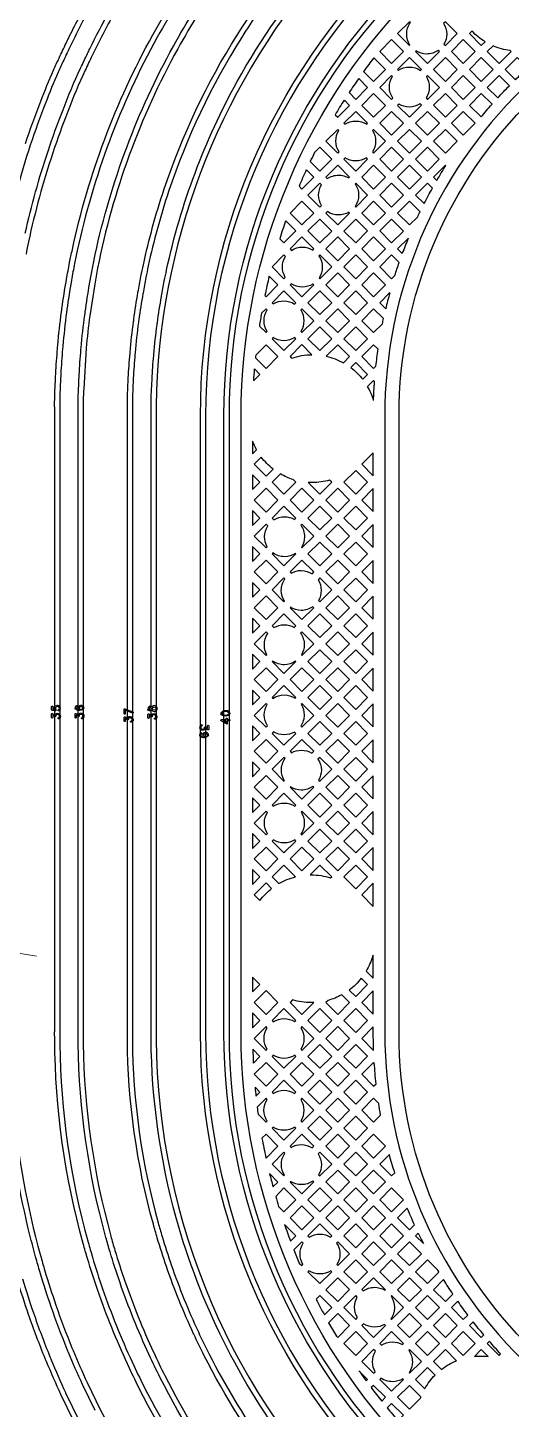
# Model space of a CAD drawing. Extents: x 726 to 3150, y -650 to 148.
# Drawn here: x 2605.65 to 2609.96, y -558.61 to -546.3 of the extents above; entities that cross this region are included whole.
import ezdxf

# ---------------------------------------------------------------- set-up
doc = ezdxf.new("R2010")
doc.units = 0
doc.layers.get('0').update_dxf_attribs({"lineweight": 5})
for name, color, linetype in [('bak_bak_btr2-bcq2792', 8, 'Continuous'), ('biaozhu1', 9, 'Continuous'), ('quyukuang', 10, 'Continuous')]:
    doc.layers.add(name, color=color, linetype=linetype)

msp = doc.modelspace()

# ---------------------------------------------------------------- linework, layer by layer
at = {"linetype": 'Continuous'}
msp.add_line((2580.753, -550.439), (2605.727, -554.573), dxfattribs=at)
at = {"layer": 'bak_bak_btr2-bcq2792'}
for p, q in [((2609.266, -547.632), (2609.296, -547.661)), ((2609.107, -547.792), (2609.183, -547.868)), ((2609.042, -548.177), (2608.947, -548.271)), ((2608.947, -548.271), (2608.988, -548.313)), ((2608.877, -548.661), (2608.787, -548.751)), ((2608.787, -548.751), (2608.841, -548.804)), ((2607.654, -549.983), (2607.654, -550.096)), ((2608.73, -550.087), (2608.627, -550.19)), ((2608.73, -550.293), (2608.73, -550.087)), ((2608.627, -550.19), (2608.73, -550.293)), ((2607.654, -550.283), (2607.654, -550.416)), ((2608.73, -550.406), (2608.627, -550.509)), ((2608.73, -550.612), (2608.73, -550.406)), ((2608.627, -550.509), (2608.73, -550.612)), ((2607.654, -550.603), (2607.654, -550.735)), ((2608.73, -550.726), (2608.627, -550.829)), ((2608.627, -550.829), (2608.73, -550.932)), ((2608.73, -550.932), (2608.73, -550.726)), ((2607.654, -550.922), (2607.654, -551.055)), ((2608.73, -551.046), (2608.627, -551.149)), ((2608.73, -551.252), (2608.73, -551.046)), ((2608.627, -551.149), (2608.73, -551.252)), ((2607.654, -551.242), (2607.654, -551.375)), ((2608.73, -551.365), (2608.627, -551.468)), ((2608.73, -551.571), (2608.73, -551.365)), ((2607.654, -551.562), (2607.654, -551.695)), ((2608.627, -551.468), (2608.73, -551.571)), ((2608.73, -551.685), (2608.627, -551.788)), ((2608.73, -551.891), (2608.73, -551.685)), ((2608.627, -551.788), (2608.73, -551.891)), ((2607.654, -551.882), (2607.654, -552.014)), ((2608.73, -552.005), (2608.627, -552.108)), ((2608.73, -552.211), (2608.73, -552.005)), ((2608.627, -552.108), (2608.73, -552.211)), ((2607.654, -552.201), (2607.654, -552.334)), ((2608.73, -552.324), (2608.627, -552.427)), ((2608.627, -552.427), (2608.73, -552.53)), ((2608.73, -552.53), (2608.73, -552.324)), ((2607.654, -552.521), (2607.654, -552.654)), ((2608.73, -552.644), (2608.627, -552.747)), ((2608.73, -552.85), (2608.73, -552.644)), ((2608.627, -552.747), (2608.73, -552.85)), ((2607.654, -552.841), (2607.654, -552.973)), ((2608.73, -552.964), (2608.627, -553.067)), ((2608.73, -553.17), (2608.73, -552.964)), ((2607.654, -553.16), (2607.654, -553.293)), ((2608.627, -553.067), (2608.73, -553.17)), ((2608.73, -553.283), (2608.627, -553.386)), ((2608.73, -553.49), (2608.73, -553.283)), ((2608.627, -553.386), (2608.73, -553.49)), ((2607.654, -553.48), (2607.654, -553.613)), ((2608.73, -553.603), (2608.627, -553.706)), ((2608.73, -553.809), (2608.73, -553.603)), ((2607.654, -553.8), (2607.654, -553.932)), ((2608.627, -553.706), (2608.73, -553.809)), ((2608.73, -553.923), (2608.627, -554.026)), ((2608.73, -554.129), (2608.73, -553.923)), ((2608.627, -554.026), (2608.73, -554.129)), ((2608.73, -554.768), (2608.73, -554.562)), ((2607.654, -554.759), (2607.654, -554.891)), ((2608.667, -554.705), (2608.73, -554.768)), ((2608.73, -554.882), (2608.627, -554.985)), ((2608.73, -555.088), (2608.73, -554.882)), ((2608.627, -554.985), (2608.73, -555.088)), ((2607.654, -555.078), (2607.654, -555.211)), ((2608.73, -555.202), (2608.627, -555.305)), ((2608.873, -556.338), (2608.787, -556.424)), ((2609.033, -556.817), (2608.947, -556.903)), ((2609.131, -557.039), (2609.107, -557.063)), ((2609.107, -557.063), (2609.176, -557.133)), ((2609.356, -557.453), (2609.267, -557.543))]:
    msp.add_line(p, q, dxfattribs=at)
for points in [[(2613.848, -509.441), (2613.848, -537.867, -0.202318), (2610.06, -546.845, 0.20223), (2608.832, -549.757), (2608.832, -555.257, 0.202295), (2610.061, -558.169, -0.202293), (2613.848, -567.147)], [(2613.976, -567.147, 0.202298), (2610.149, -558.078, -0.202305), (2608.959, -555.257), (2608.959, -549.757, -0.202305), (2610.149, -546.936, 0.202298), (2613.976, -537.867), (2613.976, -509.682, -0.126413)], [(2612.207, -567.147, 0.202305), (2608.914, -559.345, -0.20227), (2607.19, -555.258), (2607.19, -549.756, -0.202271), (2608.914, -545.669, 0.00997), (2609.219, -545.36), (2609.271, -545.304, 0.01792), (2609.784, -544.716, 0.039144), (2610.747, -543.312, 0.118808), (2612.192, -538.416, 0.0126), (2612.207, -537.868), (2612.207, -510.163, -0.359384)], [(2612.252, -510.163), (2612.252, -537.868, -0.012599), (2612.237, -538.419, -0.118807), (2610.786, -543.334, -0.039149), (2609.818, -544.744, -0.017915), (2609.304, -545.335), (2609.252, -545.391, -0.009972), (2608.946, -545.701, 0.202267), (2607.235, -549.756), (2607.235, -555.258, 0.202281), (2608.946, -559.313, -0.009045), (2609.224, -559.594, -0.033479), (2610.162, -560.718, -0.158409), (2612.252, -567.147)], [(2612.416, -567.147, 0.202305), (2609.061, -559.195, -0.202285), (2607.399, -555.257), (2607.399, -549.756, -0.202284), (2609.061, -545.819, 0.011048), (2609.404, -545.469, -0.043773), (2609.407, -545.466, -0.031626), (2609.409, -545.464, 0.011332), (2609.415, -545.458), (2609.424, -545.448, 0.017931), (2609.947, -544.847, 0.159449), (2612.403, -538.394), (2612.407, -538.31, 0.009958), (2612.416, -537.868), (2612.416, -510.168, -0.358834)], [(2612.461, -510.168), (2612.461, -537.868, -0.009958), (2612.452, -538.311, -0.191949), (2609.092, -545.851, 0.202271), (2607.444, -549.756), (2607.444, -555.257, 0.202287), (2609.092, -559.163, -0.00905), (2609.376, -559.45, -0.031945), (2610.291, -560.539, -0.159979), (2612.461, -567.147)], [(2612.569, -567.147, 0.159973), (2610.378, -560.475, 0.033004), (2609.421, -559.341, 0.006978), (2609.2, -559.118, -0.016435), (2609.198, -559.116, -0.011148), (2609.197, -559.114, -0.20427), (2607.552, -555.257), (2607.552, -549.756, -0.202302), (2609.168, -545.928, 0.011131), (2609.519, -545.571, -0.020546), (2609.522, -545.568, -0.025482), (2609.525, -545.564), (2609.536, -545.552, 0.016881), (2610.036, -544.98), (2610.067, -544.941, 0.041159), (2611.108, -543.412, 0.1296), (2612.569, -537.863), (2612.569, -510.768, -0.191832)], [(2607.877, -559.163, -0.048201), (2607.223, -558.131, -0.008455), (2607.13, -557.939, -0.019086), (2607.129, -557.938, -0.012726), (2607.129, -557.937, -0.025403), (2606.887, -557.338, -0.010656), (2606.804, -557.08, -0.005491), (2606.77, -556.96, -0.065721), (2606.538, -555.312), (2606.538, -549.664, -0.013765), (2606.541, -549.534, -0.004009), (2606.546, -549.433, -0.003201), (2606.546, -549.419, -0.008498), (2606.562, -549.204, -0.002929), (2606.563, -549.193, -0.010879), (2606.593, -548.918, -0.007174), (2606.596, -548.897, -0.00943), (2606.633, -548.66, -0.027292), (2606.633, -548.658, -0.021187), (2606.633, -548.656, -0.005564), (2606.659, -548.517, -0.005162), (2606.681, -548.413, -0.027274), (2606.864, -547.744, -0.060178), (2607.517, -546.366, -0.059093), (2608.459, -545.201, 0.009205)], [(2608.1, -545.649, 0.036457), (2607.555, -546.39, 0.060186), (2606.906, -547.759, 0.027274), (2606.724, -548.423, 0.00516), (2606.703, -548.526, 0.005562), (2606.678, -548.664, -0.027292), (2606.677, -548.666, -0.021187), (2606.677, -548.668, 0.009466), (2606.64, -548.904, 0.007327), (2606.637, -548.924, 0.010889), (2606.607, -549.197, 0.00298), (2606.606, -549.208, 0.0085), (2606.591, -549.422, 0.003243), (2606.591, -549.435, 0.004015), (2606.586, -549.536, -0.011733), (2606.586, -549.537, 0.013769), (2606.583, -549.664, -0.025989), (2606.583, -549.667, -0.026014), (2606.583, -549.669), (2606.583, -555.311, 0.065732), (2606.813, -556.948, 0.005494), (2606.847, -557.068, 0.010655), (2606.93, -557.323, 0.025495), (2607.171, -557.92, 0.008457), (2607.263, -558.111, 0.082737), (2608.49, -559.781, -0.004485)], [(2611.765, -566.991, 0.198397), (2608.607, -559.661, -0.034382), (2608.044, -559.032, -0.003722), (2608.014, -558.993, -0.095767), (2606.974, -556.904, -0.065692), (2606.75, -555.311), (2606.75, -549.668, -0.014434), (2606.753, -549.544, -0.004153), (2606.758, -549.443, -0.00356), (2606.758, -549.43, -0.008509), (2606.773, -549.221, -0.003331), (2606.774, -549.211, -0.010881), (2606.803, -548.946, -0.00833), (2606.806, -548.928, -0.009587), (2606.842, -548.695, -0.017046), (2606.842, -548.694, -0.020597), (2606.842, -548.692, -0.005568), (2606.867, -548.558, -0.005178), (2606.888, -548.458, -0.073242), (2607.517, -546.78, -0.053241), (2608.267, -545.712, -0.020092)], [(2608.261, -545.787, 0.175154), (2606.795, -549.668), (2606.795, -555.31, 0.200073), (2608.639, -559.629, -0.004517), (2608.773, -559.763, 0.004857), (2608.819, -559.809, -0.002982), (2608.905, -559.899, -0.004877), (2609.045, -560.048), (2609.063, -560.068, -0.187222), (2611.811, -567.148, -0.120762)], [(2605.63, -547.333, -0.013123), (2605.767, -546.956, -0.016081), (2605.88, -546.679, -0.006414), (2605.93, -546.571, -0.00482), (2605.993, -546.438, -0.003316), (2606.013, -546.396, -0.012806), (2606.194, -546.048, -0.006004)], [(2607.366, -559.561, -0.048218), (2606.644, -558.423, -0.037359), (2606.643, -558.42, -0.008377), (2606.542, -558.21, -0.033435), (2606.541, -558.208, -0.039806), (2606.539, -558.205, -0.025198), (2606.275, -557.55, -0.010687), (2606.183, -557.265, -0.00545), (2606.145, -557.133, -0.06567), (2605.891, -555.318), (2605.89, -555.25, -0.031883), (2605.89, -555.248), (2605.891, -555.239), (2605.891, -549.682, -0.065769), (2605.89, -549.676, -0.01416), (2605.894, -549.506, -0.003773), (2605.899, -549.401, -0.002701), (2605.9, -549.382, -0.00799), (2605.916, -549.159, -0.026161), (2605.916, -549.157, -0.003773), (2605.918, -549.132, -0.010772), (2605.951, -548.833, -0.00552), (2605.955, -548.802, -0.009249), (2605.995, -548.546, -0.025001), (2605.996, -548.544, -0.02903), (2605.996, -548.542, -0.005423), (2606.024, -548.393, -0.005128), (2606.048, -548.276, -0.073245), (2606.765, -546.364, -0.013567), (2606.958, -546.037, -0.038661)], [(2606.233, -546.07, 0.014323), (2606.033, -546.457, 0.00484), (2605.971, -546.591, 0.006435), (2605.921, -546.698, 0.016103), (2605.809, -546.972, 0.013135), (2605.673, -547.348, 0.027849), (2605.45, -548.165, 0.004421)], [(2605.628, -548.132, -0.025521), (2605.831, -547.4, -0.013181), (2605.965, -547.031, -0.022684), (2606.122, -546.661, -0.004899), (2606.184, -546.529, -0.003366), (2606.203, -546.489, -0.01281), (2606.379, -546.151, -0.006008)], [(2606.997, -546.059, 0.013643), (2606.804, -546.386, 0.073236), (2606.092, -548.286, 0.005141), (2606.068, -548.402, 0.005417), (2606.04, -548.55, -0.024983), (2606.04, -548.552, -0.028477), (2606.039, -548.554, 0.009272), (2606, -548.809, 0.005608), (2605.996, -548.839, 0.010767), (2605.963, -549.137, 0.003658), (2605.961, -549.159, -0.028669), (2605.961, -549.162, 0.008032), (2605.945, -549.385, 0.00273), (2605.944, -549.403, 0.003795), (2605.939, -549.508, 0.014114), (2605.935, -549.675, -0.065769), (2605.936, -549.681), (2605.935, -555.243), (2605.935, -555.251), (2605.936, -555.356, 0.064277), (2606.189, -557.121, 0.005453), (2606.227, -557.253, 0.01069), (2606.318, -557.536, 0.025188), (2606.58, -558.186, -0.033993), (2606.581, -558.189, -0.040297), (2606.583, -558.192, 0.008455), (2606.684, -558.402, -0.035868), (2606.686, -558.405, 0.082665), (2608.038, -560.245, -0.004389)], [(2607.531, -559.432, -0.048221), (2606.831, -558.328, -0.008457), (2606.732, -558.123, -0.034011), (2606.731, -558.12, -0.029284), (2606.73, -558.118, -0.025263), (2606.473, -557.482, -0.010672), (2606.384, -557.206, -0.005462), (2606.347, -557.077, -0.06429), (2606.1, -555.354), (2606.099, -555.259, -0.027537), (2606.099, -555.256), (2606.1, -549.67, -0.054287), (2606.099, -549.665, -0.013423), (2606.104, -549.515, -0.003838), (2606.108, -549.411, -0.00281), (2606.109, -549.394, -0.008354), (2606.125, -549.168, -0.029721), (2606.125, -549.165), (2606.126, -549.152, -0.010809), (2606.159, -548.86, -0.005849), (2606.163, -548.833, -0.009264), (2606.201, -548.584, -0.028748), (2606.202, -548.582, -0.015894), (2606.202, -548.581), (2606.252, -548.32, -0.073247), (2606.948, -546.466, -0.013536), (2607.135, -546.149, -0.018985)], [(2606.419, -546.173, 0.014297), (2606.224, -546.549, 0.004922), (2606.163, -546.68, 0.022726), (2606.007, -547.048, 0.013192), (2605.874, -547.414, 0.027851), (2605.657, -548.209, 0.004434), (2605.635, -548.317, 0.005408)], [(2607.173, -546.173, 0.013545), (2606.988, -546.488, 0.077491), (2606.273, -548.442, 0.005402), (2606.247, -548.585), (2606.203, -548.866, 0.010796), (2606.171, -549.156), (2606.149, -549.517, 0.013494), (2606.144, -549.665, -0.053803), (2606.145, -549.67), (2606.145, -555.353, 0.064301), (2606.391, -557.065, 0.005465), (2606.427, -557.193, 0.010664), (2606.516, -557.467, 0.02526), (2606.771, -558.099, -0.034844), (2606.772, -558.102, -0.029771), (2606.773, -558.104, 0.008475), (2606.872, -558.309, 0.082735), (2608.185, -560.095, -0.004415)], [(2609.296, -547.661, -0.009266), (2609.376, -547.529), (2609.372, -547.526), (2609.266, -547.632)], [(2609.183, -547.868, -0.00942), (2609.257, -547.73), (2609.213, -547.686), (2609.107, -547.792)], [(2607.988, -549.23), (2608.002, -549.245, -0.081273), (2608.183, -549.214)], [(2608.732, -549.621, -0.010155), (2608.741, -549.453), (2608.733, -549.444), (2608.679, -549.498)], [(2607.654, -550.096), (2607.69, -550.06, -0.037484), (2607.654, -549.983)], [(2607.828, -553.866), (2607.888, -553.926, -0.071811), (2608.038, -553.865)], [(2608.73, -554.562), (2608.725, -554.568, -0.065867), (2608.667, -554.705)], [(2608.199, -554.986, -0.010233), (2608.176, -554.986, -0.073677), (2608.011, -554.962), (2607.988, -554.985)], [(2608.627, -555.305), (2608.733, -555.411), (2608.733, -555.411, -0.009202), (2608.73, -555.257), (2608.73, -555.257), (2608.73, -555.202)], [(2606.25, -558.619), (2606.139, -558.388, -0.010492), (2606.013, -558.102, -0.002669), (2606.003, -558.077, -0.013721), (2605.859, -557.695, -0.010645), (2605.762, -557.393, -0.034918), (2605.76, -557.39, -0.005382), (2605.721, -557.25, -0.006661), (2605.67, -557.058, -0.039304), (2605.477, -555.905)], [(2605.522, -555.901, 0.045974), (2605.764, -557.238, 0.005311), (2605.803, -557.375, -0.033646), (2605.804, -557.378, 0.010713), (2605.901, -557.68, 0.013722), (2606.044, -558.06, 0.002673), (2606.055, -558.085, 0.010489), (2606.179, -558.369), (2606.296, -558.61, 0.048135), (2607.057, -559.809, 0.034114)], [(2608.787, -556.424), (2608.893, -556.53), (2608.921, -556.502, -0.010279), (2608.873, -556.338)], [(2608.947, -556.903), (2609.053, -557.009), (2609.097, -556.965, -0.0097), (2609.033, -556.817)], [(2606.06, -558.715), (2605.946, -558.477, -0.010451), (2605.818, -558.184, -0.002615), (2605.806, -558.157, -0.013726), (2605.658, -557.764, -0.01077), (2605.557, -557.45, -0.005359)], [(2605.603, -557.447, 0.010442), (2605.701, -557.749, 0.013722), (2605.848, -558.14, 0.002629), (2605.859, -558.167, 0.01047), (2605.987, -558.459, -0.027883), (2605.988, -558.461), (2606.107, -558.707, 0.046373)], [(2609.267, -557.543), (2609.372, -557.649), (2609.439, -557.582, -0.009207), (2609.356, -557.453)], [(2609.267, -558.182), (2609.338, -558.253, -0.068487), (2609.472, -558.176)], [(2609.632, -558.137, -0.02385), (2609.686, -558.134, -0.030187), (2609.754, -558.138)]]:
    msp.add_lwpolyline(points, format="xyb", dxfattribs=at)
for points in [[(2608.947, -546.353), (2609.053, -546.459), (2609.057, -546.455, -0.146257), (2609.028, -546.357, -0.154923), (2609.06, -546.255), (2609.053, -546.247)], [(2609.357, -546.263, -0.140451), (2609.384, -546.357, -0.131712), (2609.36, -546.446), (2609.373, -546.459), (2609.478, -546.353), (2609.372, -546.247)], [(2609.586, -546.353), (2609.692, -546.459), (2609.726, -546.426, -0.066422), (2609.609, -546.33)], [(2609.107, -546.513), (2609.213, -546.619), (2609.319, -546.513), (2609.308, -546.503, -0.154933), (2609.206, -546.535, -0.140449), (2609.112, -546.508)], [(2609.746, -546.513), (2609.852, -546.619), (2609.958, -546.513), (2609.95, -546.505, -0.070264), (2609.797, -546.462)], [(2608.644, -546.69), (2608.733, -546.779), (2608.839, -546.673), (2608.735, -546.568, 0.007242)], [(2608.947, -546.673), (2608.954, -546.68, -0.145469), (2609.051, -546.651, -0.149417), (2609.15, -546.681), (2609.159, -546.673), (2609.053, -546.567)], [(2609.906, -546.673), (2609.997, -546.764, 0.003031), (2610.104, -546.659), (2610.012, -546.567)], [(2608.514, -546.879), (2608.573, -546.939), (2608.679, -546.833), (2608.6, -546.753, 0.007295)], [(2608.787, -546.833), (2608.893, -546.939), (2608.904, -546.928, -0.149412), (2608.873, -546.829, -0.14124), (2608.9, -546.734), (2608.893, -546.727)], [(2609.2, -546.926), (2609.213, -546.939), (2609.319, -546.833), (2609.213, -546.727), (2609.203, -546.736, -0.137282), (2609.229, -546.829, -0.145458)], [(2609.746, -546.833), (2609.839, -546.926, -0.009003), (2609.943, -546.818), (2609.852, -546.727)], [(2609.586, -546.993), (2609.69, -547.096, -0.009037), (2609.788, -546.982), (2609.692, -546.887)], [(2608.947, -546.993), (2609.053, -547.098), (2609.159, -546.992), (2609.146, -546.979, -0.141248), (2609.051, -547.007, -0.137271), (2608.959, -546.981)], [(2608.467, -547.152), (2608.476, -547.161, -0.145757), (2608.574, -547.132, -0.145458), (2608.671, -547.161), (2608.679, -547.152), (2608.573, -547.046)], [(2608.307, -547.312), (2608.413, -547.418), (2608.425, -547.407, -0.145469), (2608.396, -547.31, -0.140941), (2608.423, -547.216), (2608.413, -547.206)], [(2608.722, -547.407), (2608.733, -547.418), (2608.839, -547.312), (2608.733, -547.206), (2608.724, -547.215, -0.141248), (2608.751, -547.31, -0.145839)], [(2608.168, -547.492), (2608.254, -547.578), (2608.36, -547.472), (2608.254, -547.366), (2608.207, -547.413, 0.00426)], [(2608.467, -547.472), (2608.573, -547.578), (2608.679, -547.472), (2608.668, -547.461, -0.140872), (2608.574, -547.488, -0.14124), (2608.479, -547.461)], [(2608.307, -547.632), (2608.32, -547.645, -0.151255), (2608.421, -547.614, -0.135682), (2608.512, -547.639), (2608.519, -547.632), (2608.413, -547.526)], [(2608.148, -547.792), (2608.253, -547.898), (2608.268, -547.883, -0.135691), (2608.243, -547.792, -0.135423), (2608.268, -547.7), (2608.254, -547.686)], [(2608.568, -547.892), (2608.573, -547.898), (2608.679, -547.792), (2608.573, -547.686), (2608.568, -547.691, -0.150988), (2608.599, -547.792, -0.151254)], [(2608.947, -547.952), (2609.053, -548.058), (2609.126, -547.984, -0.002988), (2609.147, -547.94), (2609.053, -547.846)], [(2608.307, -547.952), (2608.413, -548.058), (2608.519, -547.952), (2608.512, -547.944, -0.135419), (2608.421, -547.969, -0.150992), (2608.321, -547.938)], [(2607.988, -548.271), (2608.001, -548.284, -0.1452), (2608.098, -548.255, -0.137271), (2608.19, -548.281), (2608.2, -548.271), (2608.094, -548.165)], [(2607.828, -548.431), (2607.934, -548.537), (2607.946, -548.525, -0.137282), (2607.92, -548.433, -0.1415), (2607.947, -548.338), (2607.934, -548.325)], [(2608.245, -548.334, -0.149412), (2608.275, -548.433, -0.145205), (2608.247, -548.53), (2608.254, -548.537), (2608.36, -548.431), (2608.254, -548.325)], [(2608.787, -548.431), (2608.893, -548.537), (2608.922, -548.509, -0.007365), (2608.96, -548.392), (2608.893, -548.325)], [(2607.988, -548.591), (2608.094, -548.697), (2608.2, -548.591), (2608.192, -548.584, -0.141503), (2608.098, -548.611, -0.149417), (2607.998, -548.581)], [(2607.828, -548.751), (2607.838, -548.761, -0.142302), (2607.934, -548.734, -0.142773), (2608.029, -548.762), (2608.04, -548.751), (2607.934, -548.645)], [(2607.715, -548.958), (2607.774, -549.017), (2607.784, -549.007, -0.142805), (2607.756, -548.912, -0.144411), (2607.784, -548.815), (2607.774, -548.805), (2607.734, -548.845, 0.005464)], [(2608.083, -548.815, -0.143933), (2608.111, -548.912, -0.1423), (2608.084, -549.007), (2608.094, -549.017), (2608.2, -548.911), (2608.094, -548.805)], [(2608.627, -548.911), (2608.733, -549.017), (2608.811, -548.939, -0.002875), (2608.821, -548.892), (2608.733, -548.805)], [(2607.828, -549.071), (2607.934, -549.177), (2608.04, -549.071), (2608.03, -549.061, -0.144409), (2607.934, -549.089, -0.143893), (2607.837, -549.061)], [(2607.679, -549.242), (2607.774, -549.336), (2607.88, -549.23), (2607.774, -549.125), (2607.682, -549.217, 0.001286)], [(2608.31, -549.227, -0.072552), (2608.464, -549.286), (2608.519, -549.231), (2608.413, -549.125)], [(2608.627, -549.231), (2608.733, -549.336), (2608.754, -549.316, -0.009196), (2608.773, -549.164), (2608.733, -549.125)], [(2608.529, -549.328, -0.066076), (2608.636, -549.433), (2608.679, -549.39), (2608.573, -549.284)], [(2607.668, -550.19), (2607.774, -550.296), (2607.837, -550.232, -0.066073), (2607.732, -550.126)], [(2607.828, -550.349), (2607.934, -550.455), (2608.04, -550.349), (2608.017, -550.326, -0.055389), (2607.902, -550.276)], [(2608.149, -550.351), (2608.254, -550.455), (2608.36, -550.349), (2608.341, -550.331, -0.068795), (2608.187, -550.352, -0.016564)], [(2607.828, -550.669), (2607.844, -550.685, -0.142302), (2607.939, -550.657, -0.131176), (2608.028, -550.681), (2608.04, -550.669), (2607.934, -550.563)], [(2607.668, -550.829), (2607.774, -550.935), (2607.785, -550.924, -0.131169), (2607.761, -550.835, -0.144411), (2607.79, -550.739), (2607.774, -550.723)], [(2608.084, -550.732, -0.155457), (2608.117, -550.835, -0.1423), (2608.089, -550.931), (2608.094, -550.935), (2608.2, -550.829), (2608.094, -550.723)], [(2607.828, -550.989), (2607.934, -551.095), (2608.04, -550.989), (2608.036, -550.985, -0.144409), (2607.939, -551.013, -0.155451), (2607.836, -550.98)], [(2607.988, -551.149), (2607.999, -551.16, -0.131174), (2608.088, -551.136, -0.143882), (2608.184, -551.165), (2608.2, -551.149), (2608.094, -551.043)], [(2607.828, -551.308), (2607.934, -551.414), (2607.938, -551.41, -0.143883), (2607.91, -551.314, -0.155457), (2607.943, -551.211), (2607.934, -551.202)], [(2608.238, -551.219, -0.142827), (2608.265, -551.314, -0.131176), (2608.242, -551.403), (2608.254, -551.415), (2608.36, -551.308), (2608.254, -551.202)], [(2607.988, -551.468), (2608.094, -551.574), (2608.2, -551.468), (2608.19, -551.459, -0.155457), (2608.088, -551.492, -0.142831), (2607.992, -551.464)], [(2607.828, -551.628), (2607.845, -551.645, -0.135955), (2607.937, -551.62, -0.130113), (2608.025, -551.643), (2608.04, -551.628), (2607.934, -551.522)], [(2607.668, -551.788), (2607.774, -551.894), (2607.782, -551.886, -0.130107), (2607.759, -551.798, -0.15072), (2607.79, -551.698), (2607.774, -551.682)], [(2608.081, -551.695, -0.156505), (2608.115, -551.798, -0.135954), (2608.089, -551.889), (2608.094, -551.894), (2608.2, -551.788), (2608.094, -551.682)], [(2607.828, -551.948), (2607.934, -552.054), (2608.04, -551.948), (2608.037, -551.945, -0.150726), (2607.937, -551.976, -0.156496), (2607.833, -551.943)], [(2607.828, -552.267), (2607.836, -552.275, -0.150992), (2607.936, -552.244, -0.146256), (2608.034, -552.274), (2608.04, -552.268), (2607.934, -552.162)], [(2607.668, -552.427), (2607.774, -552.533), (2607.788, -552.52, -0.146254), (2607.758, -552.422, -0.135679), (2607.784, -552.331), (2607.774, -552.321)], [(2608.083, -552.523), (2608.094, -552.533), (2608.2, -552.427), (2608.094, -552.321), (2608.087, -552.328, -0.140454), (2608.114, -552.422, -0.150996)], [(2607.828, -552.587), (2607.934, -552.693), (2608.04, -552.587), (2608.028, -552.575, -0.135691), (2607.936, -552.6, -0.140453), (2607.842, -552.573)], [(2607.988, -552.747), (2608.001, -552.76, -0.130107), (2608.089, -552.737, -0.140192), (2608.183, -552.764), (2608.2, -552.747), (2608.094, -552.641)], [(2607.828, -552.907), (2607.934, -553.013), (2607.938, -553.009, -0.140182), (2607.911, -552.915, -0.156503), (2607.944, -552.811), (2607.934, -552.801)], [(2608.237, -552.817, -0.14652), (2608.267, -552.915, -0.130113), (2608.243, -553.003), (2608.254, -553.013), (2608.36, -552.907), (2608.254, -552.801)], [(2607.988, -553.067), (2608.094, -553.173), (2608.2, -553.067), (2608.192, -553.059, -0.156502), (2608.089, -553.093, -0.146519), (2607.991, -553.063)], [(2607.828, -553.227), (2607.839, -553.237, -0.147304), (2607.937, -553.208, -0.141514), (2608.032, -553.235), (2608.04, -553.227), (2607.934, -553.121)], [(2607.668, -553.386), (2607.774, -553.492), (2607.786, -553.48, -0.141507), (2607.759, -553.385, -0.139396), (2607.786, -553.292), (2607.774, -553.28)], [(2608.085, -553.484), (2608.094, -553.492), (2608.2, -553.386), (2608.094, -553.281), (2608.086, -553.289, -0.145202), (2608.115, -553.385, -0.147303)], [(2607.828, -553.546), (2607.934, -553.652), (2608.04, -553.546), (2608.03, -553.537, -0.139396), (2607.937, -553.563, -0.145192), (2607.84, -553.535)], [(2608.166, -553.848, -0.004736), (2608.176, -553.848, -0.078063), (2608.35, -553.875), (2608.36, -553.866), (2608.254, -553.76)], [(2607.668, -554.026), (2607.719, -554.077, -0.066079), (2607.824, -553.97), (2607.774, -553.92)], [(2608.516, -554.874), (2608.573, -554.931), (2608.679, -554.825), (2608.623, -554.769, -0.066077)], [(2608.307, -554.985), (2608.413, -555.091), (2608.519, -554.985), (2608.45, -554.916, -0.058804), (2608.327, -554.966)], [(2607.828, -555.145), (2607.839, -555.156, -0.14283), (2607.934, -555.128, -0.141776), (2608.029, -555.155), (2608.04, -555.145), (2607.934, -555.039)], [(2607.668, -555.305), (2607.774, -555.411), (2607.784, -555.401, -0.141773), (2607.757, -555.306, -0.143878), (2607.785, -555.21), (2607.774, -555.199)], [(2608.084, -555.209, -0.144935), (2608.112, -555.306, -0.142831), (2608.084, -555.401), (2608.094, -555.411), (2608.2, -555.305), (2608.094, -555.199)], [(2607.828, -555.465), (2607.934, -555.571), (2608.04, -555.465), (2608.031, -555.455, -0.143883), (2607.934, -555.483, -0.144938), (2607.838, -555.455)], [(2608.627, -555.624), (2608.733, -555.73), (2608.755, -555.709, -0.011135), (2608.739, -555.524), (2608.733, -555.518)], [(2607.828, -555.784), (2607.838, -555.795, -0.14177), (2607.933, -555.767, -0.143098), (2608.029, -555.795), (2608.04, -555.784), (2607.934, -555.678)], [(2607.695, -555.917, 0.003068), (2607.704, -555.98), (2607.774, -556.05), (2607.783, -556.041, -0.14309), (2607.755, -555.945, -0.144933), (2607.784, -555.848), (2607.774, -555.838)], [(2608.083, -555.849, -0.143623), (2608.111, -555.945, -0.141776), (2608.084, -556.04), (2608.094, -556.05), (2608.2, -555.944), (2608.094, -555.838)], [(2608.627, -555.944), (2608.733, -556.05), (2608.795, -555.988, -0.006446), (2608.778, -555.883), (2608.733, -555.838)], [(2607.828, -556.104), (2607.934, -556.21), (2608.04, -556.104), (2608.03, -556.094, -0.144935), (2607.933, -556.123, -0.143614), (2607.837, -556.095)], [(2607.738, -556.194, 0.008524), (2607.773, -556.369), (2607.774, -556.37), (2607.88, -556.264), (2607.774, -556.158)], [(2607.988, -556.264), (2607.999, -556.275, -0.133052), (2608.089, -556.251, -0.142831), (2608.185, -556.279), (2608.2, -556.264), (2608.094, -556.158)], [(2607.828, -556.424), (2607.934, -556.53), (2607.939, -556.524, -0.142827), (2607.911, -556.429, -0.153583), (2607.943, -556.327), (2607.934, -556.318)], [(2608.239, -556.333, -0.143883), (2608.267, -556.429, -0.133071), (2608.243, -556.519), (2608.254, -556.53), (2608.359, -556.424), (2608.254, -556.318)], [(2607.988, -556.584), (2608.094, -556.689), (2608.2, -556.583), (2608.191, -556.575, -0.153576), (2608.089, -556.607, -0.143882), (2607.993, -556.578)], [(2607.86, -556.712, 0.004504), (2607.886, -556.802), (2607.934, -556.849), (2608.04, -556.743), (2607.934, -556.637)], [(2608.148, -557.063), (2608.16, -557.075, -0.141254), (2608.254, -557.048, -0.139389), (2608.348, -557.074), (2608.359, -557.063), (2608.253, -556.957)], [(2608.022, -557.188, 0.006071), (2608.07, -557.306), (2608.094, -557.329), (2608.103, -557.319, -0.139392), (2608.077, -557.226, -0.145444), (2608.106, -557.129), (2608.094, -557.117)], [(2608.403, -557.128, -0.147312), (2608.432, -557.226, -0.141274), (2608.405, -557.32), (2608.413, -557.329), (2608.519, -557.223), (2608.413, -557.117)], [(2609.107, -557.383), (2609.213, -557.489), (2609.315, -557.386, -0.001262), (2609.306, -557.37), (2609.213, -557.277)], [(2608.148, -557.383), (2608.254, -557.489), (2608.36, -557.383), (2608.352, -557.375, -0.14543), (2608.254, -557.403, -0.147307), (2608.156, -557.374)], [(2608.627, -557.542), (2608.639, -557.554, -0.154443), (2608.741, -557.522, -0.137808), (2608.834, -557.548), (2608.839, -557.543), (2608.733, -557.437)], [(2608.467, -557.702), (2608.573, -557.808), (2608.589, -557.792, -0.137804), (2608.563, -557.7, -0.132189), (2608.587, -557.61), (2608.573, -557.596)], [(2608.887, -557.802), (2608.893, -557.808), (2608.999, -557.702), (2608.893, -557.596), (2608.889, -557.601, -0.148884), (2608.919, -557.7, -0.154464)], [(2609.426, -557.702), (2609.532, -557.808), (2609.572, -557.769, -0.009123), (2609.483, -557.646)], [(2608.332, -557.837, 0.006657), (2608.403, -557.957), (2608.413, -557.968), (2608.519, -557.862), (2608.413, -557.756)], [(2608.627, -557.862), (2608.733, -557.968), (2608.839, -557.862), (2608.83, -557.853, -0.132171), (2608.741, -557.877, -0.148891), (2608.642, -557.847)], [(2609.586, -557.862), (2609.692, -557.968), (2609.714, -557.946, -0.009059), (2609.619, -557.829)], [(2608.787, -558.022), (2608.802, -558.037, -0.147309), (2608.9, -558.008, -0.131851), (2608.989, -558.032), (2608.999, -558.022), (2608.893, -557.916)], [(2608.627, -558.182), (2608.733, -558.288), (2608.747, -558.275, -0.131928), (2608.723, -558.186, -0.139392), (2608.749, -558.092), (2608.733, -558.076)], [(2609.046, -558.083, -0.154785), (2609.078, -558.186, -0.147307), (2609.049, -558.284), (2609.053, -558.288), (2609.159, -558.182), (2609.053, -558.076)], [(2609.746, -558.022), (2609.852, -558.128), (2609.865, -558.115, -0.009012), (2609.764, -558.004)], [(2608.602, -558.265, 0.005294), (2608.666, -558.355), (2608.679, -558.342)], [(2608.787, -558.342), (2608.893, -558.448), (2608.999, -558.342), (2608.994, -558.337, -0.139392), (2608.9, -558.363, -0.154696), (2608.798, -558.331)], [(2609.107, -558.342), (2609.189, -558.425, -0.066787), (2609.28, -558.304), (2609.213, -558.236)], [(2608.712, -558.416, 0.007212), (2608.805, -558.536), (2608.839, -558.502), (2608.733, -558.396)], [(2608.947, -558.502), (2609.053, -558.608), (2609.15, -558.51, -0.006016), (2609.155, -558.498), (2609.053, -558.396)], [(2608.853, -558.595, 0.007188), (2608.951, -558.71), (2608.999, -558.662), (2608.893, -558.556)]]:
    msp.add_lwpolyline(points, format="xyb", close=True, dxfattribs=at)
for points in [[(2608.787, -546.513), (2608.893, -546.619), (2608.999, -546.513), (2608.893, -546.407)], [(2609.426, -546.513), (2609.532, -546.619), (2609.638, -546.513), (2609.532, -546.407)], [(2609.267, -546.673), (2609.372, -546.779), (2609.478, -546.673), (2609.373, -546.567)], [(2609.586, -546.673), (2609.692, -546.779), (2609.798, -546.673), (2609.692, -546.567)], [(2609.426, -546.833), (2609.532, -546.939), (2609.638, -546.833), (2609.532, -546.727)], [(2608.627, -546.993), (2608.733, -547.099), (2608.839, -546.993), (2608.733, -546.887)], [(2609.267, -546.992), (2609.373, -547.098), (2609.478, -546.993), (2609.372, -546.887)], [(2608.787, -547.152), (2608.893, -547.258), (2608.999, -547.152), (2608.893, -547.046)], [(2609.107, -547.152), (2609.213, -547.258), (2609.319, -547.152), (2609.213, -547.046)], [(2609.426, -547.152), (2609.532, -547.258), (2609.638, -547.152), (2609.532, -547.046)], [(2608.947, -547.312), (2609.053, -547.418), (2609.159, -547.312), (2609.053, -547.206)], [(2609.266, -547.312), (2609.372, -547.418), (2609.478, -547.312), (2609.373, -547.206)], [(2608.787, -547.472), (2608.893, -547.578), (2608.999, -547.472), (2608.893, -547.366)], [(2609.107, -547.472), (2609.213, -547.578), (2609.318, -547.472), (2609.213, -547.366)], [(2608.627, -547.632), (2608.733, -547.738), (2608.839, -547.632), (2608.733, -547.526)], [(2608.947, -547.632), (2609.053, -547.738), (2609.159, -547.632), (2609.053, -547.526)], [(2608.787, -547.792), (2608.893, -547.898), (2608.999, -547.792), (2608.893, -547.686)], [(2607.988, -547.952), (2608.094, -548.058), (2608.2, -547.952), (2608.094, -547.846)], [(2608.627, -547.952), (2608.733, -548.058), (2608.839, -547.952), (2608.733, -547.846)], [(2608.148, -548.111), (2608.254, -548.217), (2608.359, -548.112), (2608.253, -548.006)], [(2608.467, -548.112), (2608.573, -548.217), (2608.679, -548.111), (2608.573, -548.006)], [(2608.787, -548.111), (2608.893, -548.217), (2608.999, -548.112), (2608.893, -548.006)], [(2608.307, -548.271), (2608.413, -548.377), (2608.519, -548.271), (2608.413, -548.165)], [(2608.627, -548.271), (2608.733, -548.377), (2608.839, -548.271), (2608.733, -548.165)], [(2608.467, -548.431), (2608.573, -548.537), (2608.679, -548.431), (2608.573, -548.325)], [(2608.307, -548.591), (2608.413, -548.697), (2608.519, -548.591), (2608.413, -548.485)], [(2608.627, -548.591), (2608.733, -548.697), (2608.839, -548.591), (2608.733, -548.485)], [(2608.148, -548.751), (2608.253, -548.857), (2608.359, -548.751), (2608.254, -548.645)], [(2608.467, -548.751), (2608.573, -548.857), (2608.679, -548.751), (2608.573, -548.645)], [(2608.307, -548.911), (2608.413, -549.017), (2608.519, -548.911), (2608.413, -548.805)], [(2608.148, -549.071), (2608.254, -549.177), (2608.359, -549.071), (2608.253, -548.965)], [(2608.467, -549.071), (2608.573, -549.177), (2608.679, -549.071), (2608.573, -548.965)], [(2608.467, -550.349), (2608.573, -550.455), (2608.679, -550.349), (2608.573, -550.244)], [(2607.668, -550.509), (2607.774, -550.615), (2607.88, -550.509), (2607.774, -550.403)], [(2607.988, -550.509), (2608.094, -550.615), (2608.2, -550.509), (2608.094, -550.403)], [(2608.307, -550.509), (2608.413, -550.615), (2608.519, -550.509), (2608.413, -550.403)], [(2608.148, -550.669), (2608.253, -550.775), (2608.359, -550.669), (2608.254, -550.563)], [(2608.467, -550.669), (2608.573, -550.775), (2608.679, -550.669), (2608.573, -550.563)], [(2608.307, -550.829), (2608.413, -550.935), (2608.519, -550.829), (2608.413, -550.723)], [(2608.148, -550.989), (2608.254, -551.095), (2608.359, -550.989), (2608.253, -550.883)], [(2608.467, -550.989), (2608.573, -551.095), (2608.679, -550.989), (2608.573, -550.883)], [(2607.668, -551.149), (2607.774, -551.254), (2607.88, -551.149), (2607.774, -551.043)], [(2608.307, -551.149), (2608.413, -551.255), (2608.519, -551.149), (2608.413, -551.043)], [(2608.467, -551.308), (2608.573, -551.414), (2608.679, -551.308), (2608.573, -551.203)], [(2607.668, -551.468), (2607.774, -551.574), (2607.88, -551.468), (2607.774, -551.362)], [(2608.307, -551.468), (2608.413, -551.574), (2608.519, -551.468), (2608.413, -551.362)], [(2608.148, -551.628), (2608.254, -551.734), (2608.359, -551.628), (2608.254, -551.522)], [(2608.467, -551.628), (2608.573, -551.734), (2608.679, -551.628), (2608.573, -551.522)], [(2608.307, -551.788), (2608.413, -551.894), (2608.519, -551.788), (2608.413, -551.682)], [(2608.148, -551.948), (2608.254, -552.054), (2608.36, -551.948), (2608.254, -551.842)], [(2608.467, -551.948), (2608.573, -552.054), (2608.679, -551.948), (2608.573, -551.842)], [(2607.668, -552.108), (2607.774, -552.214), (2607.88, -552.108), (2607.774, -552.002)], [(2607.988, -552.108), (2608.094, -552.214), (2608.2, -552.108), (2608.094, -552.002)], [(2608.307, -552.108), (2608.413, -552.214), (2608.519, -552.108), (2608.413, -552.002)], [(2608.148, -552.268), (2608.254, -552.374), (2608.36, -552.268), (2608.254, -552.162)], [(2608.467, -552.268), (2608.573, -552.373), (2608.679, -552.267), (2608.573, -552.162)], [(2608.307, -552.427), (2608.413, -552.533), (2608.519, -552.427), (2608.413, -552.321)], [(2608.148, -552.587), (2608.254, -552.693), (2608.359, -552.587), (2608.254, -552.481)], [(2608.467, -552.587), (2608.573, -552.693), (2608.679, -552.587), (2608.573, -552.481)], [(2607.668, -552.747), (2607.774, -552.853), (2607.88, -552.747), (2607.774, -552.641)], [(2608.307, -552.747), (2608.413, -552.853), (2608.519, -552.747), (2608.413, -552.641)], [(2608.467, -552.907), (2608.573, -553.013), (2608.679, -552.907), (2608.573, -552.801)], [(2607.668, -553.067), (2607.774, -553.173), (2607.88, -553.067), (2607.774, -552.961)], [(2608.307, -553.067), (2608.413, -553.173), (2608.519, -553.067), (2608.413, -552.961)], [(2608.148, -553.227), (2608.253, -553.333), (2608.359, -553.227), (2608.254, -553.121)], [(2608.467, -553.227), (2608.573, -553.333), (2608.679, -553.227), (2608.573, -553.121)], [(2608.307, -553.386), (2608.413, -553.492), (2608.519, -553.386), (2608.413, -553.28)], [(2608.148, -553.546), (2608.254, -553.652), (2608.359, -553.546), (2608.253, -553.44)], [(2608.467, -553.546), (2608.573, -553.652), (2608.679, -553.546), (2608.573, -553.44)], [(2607.668, -553.706), (2607.774, -553.812), (2607.88, -553.706), (2607.774, -553.6)], [(2607.988, -553.706), (2608.094, -553.812), (2608.2, -553.706), (2608.094, -553.6)], [(2608.307, -553.706), (2608.413, -553.812), (2608.519, -553.706), (2608.413, -553.6)], [(2608.467, -553.866), (2608.573, -553.972), (2608.679, -553.866), (2608.573, -553.76)], [(2607.668, -554.985), (2607.774, -555.091), (2607.88, -554.985), (2607.774, -554.879)], [(2608.148, -555.145), (2608.254, -555.251), (2608.36, -555.145), (2608.254, -555.039)], [(2608.467, -555.145), (2608.573, -555.251), (2608.679, -555.145), (2608.573, -555.039)], [(2608.307, -555.305), (2608.413, -555.411), (2608.519, -555.305), (2608.413, -555.199)], [(2608.148, -555.465), (2608.254, -555.57), (2608.359, -555.465), (2608.254, -555.359)], [(2608.467, -555.465), (2608.573, -555.57), (2608.679, -555.464), (2608.573, -555.359)], [(2607.668, -555.624), (2607.774, -555.73), (2607.88, -555.624), (2607.774, -555.518)], [(2607.988, -555.624), (2608.094, -555.73), (2608.2, -555.624), (2608.094, -555.518)], [(2608.307, -555.624), (2608.413, -555.73), (2608.519, -555.624), (2608.413, -555.518)], [(2608.148, -555.784), (2608.254, -555.89), (2608.36, -555.784), (2608.254, -555.678)], [(2608.467, -555.784), (2608.573, -555.89), (2608.679, -555.784), (2608.573, -555.678)], [(2608.307, -555.944), (2608.413, -556.05), (2608.519, -555.944), (2608.413, -555.838)], [(2608.148, -556.104), (2608.254, -556.21), (2608.36, -556.104), (2608.254, -555.998)], [(2608.467, -556.104), (2608.573, -556.21), (2608.679, -556.104), (2608.573, -555.998)], [(2608.307, -556.264), (2608.413, -556.37), (2608.519, -556.264), (2608.413, -556.158)], [(2608.627, -556.264), (2608.733, -556.37), (2608.839, -556.264), (2608.733, -556.158)], [(2608.467, -556.424), (2608.573, -556.53), (2608.679, -556.424), (2608.573, -556.318)], [(2608.307, -556.583), (2608.413, -556.689), (2608.519, -556.583), (2608.413, -556.478)], [(2608.627, -556.583), (2608.733, -556.689), (2608.839, -556.583), (2608.733, -556.477)], [(2608.148, -556.743), (2608.253, -556.849), (2608.359, -556.743), (2608.254, -556.637)], [(2608.467, -556.743), (2608.573, -556.849), (2608.679, -556.743), (2608.573, -556.637)], [(2608.787, -556.743), (2608.893, -556.849), (2608.999, -556.743), (2608.893, -556.637)], [(2607.988, -556.903), (2608.094, -557.009), (2608.2, -556.903), (2608.094, -556.797)], [(2608.307, -556.903), (2608.413, -557.009), (2608.519, -556.903), (2608.413, -556.797)], [(2608.627, -556.903), (2608.733, -557.009), (2608.839, -556.903), (2608.733, -556.797)], [(2608.467, -557.063), (2608.573, -557.169), (2608.679, -557.063), (2608.573, -556.957)], [(2608.787, -557.063), (2608.893, -557.169), (2608.999, -557.063), (2608.893, -556.957)], [(2608.627, -557.223), (2608.733, -557.329), (2608.839, -557.223), (2608.733, -557.117)], [(2608.947, -557.223), (2609.053, -557.329), (2609.159, -557.223), (2609.053, -557.117)], [(2608.467, -557.383), (2608.573, -557.489), (2608.679, -557.383), (2608.573, -557.277)], [(2608.787, -557.383), (2608.893, -557.489), (2608.999, -557.383), (2608.893, -557.277)], [(2608.307, -557.543), (2608.413, -557.648), (2608.519, -557.542), (2608.413, -557.437)], [(2608.947, -557.543), (2609.053, -557.649), (2609.159, -557.543), (2609.053, -557.437)], [(2609.107, -557.702), (2609.213, -557.808), (2609.319, -557.702), (2609.213, -557.596)], [(2608.947, -557.862), (2609.053, -557.968), (2609.159, -557.862), (2609.053, -557.756)], [(2609.266, -557.862), (2609.372, -557.968), (2609.478, -557.862), (2609.372, -557.756)], [(2608.467, -558.022), (2608.573, -558.128), (2608.679, -558.022), (2608.573, -557.916)], [(2609.107, -558.022), (2609.213, -558.128), (2609.319, -558.022), (2609.213, -557.916)], [(2609.426, -558.022), (2609.532, -558.128), (2609.638, -558.022), (2609.532, -557.916)]]:
    msp.add_lwpolyline(points, close=True, dxfattribs=at)
for points in [[(2608.391, -547.076), (2608.413, -547.098), (2608.519, -546.993), (2608.472, -546.945)], [(2608.069, -547.713), (2608.094, -547.738), (2608.2, -547.632), (2608.134, -547.566)], [(2607.896, -548.18), (2607.934, -548.217), (2608.04, -548.111), (2607.949, -548.021)], [(2607.764, -548.687), (2607.774, -548.697), (2607.88, -548.591), (2607.803, -548.514)], [(2608.183, -549.214), (2608.094, -549.124), (2607.988, -549.23)], [(2607.663, -549.447), (2607.72, -549.39), (2607.67, -549.341)], [(2607.654, -550.416), (2607.72, -550.349), (2607.654, -550.283)], [(2607.654, -550.735), (2607.72, -550.669), (2607.654, -550.603)], [(2607.654, -551.055), (2607.72, -550.989), (2607.654, -550.922)], [(2607.654, -551.375), (2607.72, -551.308), (2607.654, -551.242)], [(2607.654, -551.695), (2607.72, -551.628), (2607.654, -551.562)], [(2607.654, -552.014), (2607.72, -551.948), (2607.654, -551.882)], [(2607.654, -552.334), (2607.72, -552.267), (2607.654, -552.201)], [(2607.654, -552.654), (2607.72, -552.587), (2607.654, -552.521)], [(2607.654, -552.973), (2607.72, -552.907), (2607.654, -552.841)], [(2607.654, -553.293), (2607.72, -553.227), (2607.654, -553.16)], [(2607.654, -553.613), (2607.72, -553.546), (2607.654, -553.48)], [(2607.654, -553.932), (2607.72, -553.866), (2607.654, -553.8)], [(2608.038, -553.865), (2607.934, -553.76), (2607.828, -553.866)], [(2607.654, -554.891), (2607.72, -554.825), (2607.654, -554.759)], [(2607.988, -554.985), (2608.094, -555.091), (2608.199, -554.986)], [(2607.654, -555.211), (2607.72, -555.145), (2607.654, -555.078)], [(2607.661, -555.524), (2607.72, -555.465), (2607.656, -555.4)], [(2607.684, -555.82), (2607.72, -555.784), (2607.676, -555.74)], [(2607.836, -556.628), (2607.88, -556.584), (2607.805, -556.509)], [(2607.992, -557.11), (2608.04, -557.063), (2607.939, -556.962)], [(2608.294, -557.768), (2608.359, -557.702), (2608.254, -557.596), (2608.221, -557.629)], [(2609.472, -558.176), (2609.372, -558.076), (2609.267, -558.182)], [(2609.754, -558.138), (2609.692, -558.076), (2609.632, -558.137)]]:
    msp.add_lwpolyline(points, dxfattribs=at)
for centre, radius, start, end in [((2612.897, -549.757), 5.244, 147.5678, 149.2501), ((2612.897, -549.757), 5.244, 155.3006, 157.0575), ((2612.897, -549.757), 5.244, 160.6672, 162.4991), ((2612.897, -549.757), 4.167, 157.7107, 159.7224), ((2612.897, -549.757), 5.244, 166.2912, 168.2262), ((2612.897, -549.757), 4.167, 164.7529, 166.7872), ((2612.897, -549.757), 5.244, 175.4458, 176.616), ((2608.187, -549.783), 0.569, 16.503, 30.0596), ((2612.898, -555.257), 5.244, 181.5639, 182.9199), ((2612.898, -555.257), 5.244, 185.2883, 186.1679), ((2612.898, -555.257), 5.244, 193.8131, 195.1519), ((2612.898, -555.257), 5.244, 198.9698, 200.6981), ((2612.898, -555.257), 4.167, 205.3158, 206.7521), ((2612.898, -555.257), 5.244, 206.8949, 208.6082)]:
    msp.add_arc(centre, radius, start, end, dxfattribs=at)
at = {"layer": 'biaozhu1'}
msp.add_line((2607.395, -552.475), (2607.419, -552.49), dxfattribs=at)
for points in [[(2605.863, -552.377), (2605.863, -552.349, -1), (2605.873, -552.349), (2605.873, -552.373), (2605.888, -552.374, -0.523857), (2605.91, -552.338)], [(2605.926, -552.35, 0.819062), (2605.901, -552.376, -0.735195), (2605.898, -552.385), (2605.868, -552.382, -0.388911), (2605.863, -552.377)], [(2605.863, -552.447), (2605.863, -552.416, -0.595633), (2605.871, -552.411), (2605.89, -552.424, -1.208225), (2605.933, -552.455)], [(2605.873, -552.425), (2605.873, -552.447, -1), (2605.863, -552.447)], [(2605.926, -552.42, 0.372906), (2605.9, -552.426), (2605.9, -552.433, -0.595633), (2605.892, -552.437), (2605.873, -552.425)], [(2605.927, -552.387, -1), (2605.923, -552.378, 0.637699), (2605.926, -552.35)], [(2605.933, -552.455), (2605.927, -552.457, -1), (2605.923, -552.448, 0.637699), (2605.926, -552.42)], [(2606.152, -552.362, -0.421687), (2606.076, -552.372), (2606.073, -552.364, -0.095784), (2606.072, -552.362)], [(2606.072, -552.446), (2606.072, -552.415, -0.595633), (2606.08, -552.411), (2606.099, -552.423, -1.208225), (2606.143, -552.454)], [(2606.082, -552.424), (2606.082, -552.446, -1), (2606.072, -552.446)], [(2606.085, -552.34, -1.487712), (2606.085, -552.352, 0.775304), (2606.103, -552.374)], [(2606.135, -552.42, 0.372906), (2606.109, -552.425), (2606.109, -552.432, -0.595633), (2606.101, -552.436), (2606.082, -552.424)], [(2606.143, -552.454), (2606.136, -552.457, -1), (2606.132, -552.448, 0.637699), (2606.135, -552.42)], [(2606.51, -552.412), (2606.51, -552.372, -0.539242), (2606.517, -552.368), (2606.587, -552.396, -1), (2606.583, -552.406), (2606.52, -552.38)], [(2606.52, -552.38), (2606.52, -552.412, -1), (2606.51, -552.412)], [(2606.51, -552.477), (2606.51, -552.445, -0.595633), (2606.518, -552.441), (2606.537, -552.453, -1.208225), (2606.581, -552.484)], [(2606.756, -552.38, -0.647914), (2606.722, -552.373, -0.095784), (2606.722, -552.371)], [(2606.722, -552.45), (2606.722, -552.419, -0.595633), (2606.73, -552.414), (2606.749, -552.427, -1.208225), (2606.792, -552.457)], [(2606.732, -552.428), (2606.732, -552.45, -1), (2606.722, -552.45)], [(2606.749, -552.359, 0.610192), (2606.732, -552.361), (2606.732, -552.37)], [(2606.785, -552.423, 0.372906), (2606.759, -552.428), (2606.759, -552.436, -0.595633), (2606.751, -552.44), (2606.732, -552.428)], [(2606.792, -552.457), (2606.786, -552.46, -1), (2606.782, -552.451, 0.637699), (2606.785, -552.423)], [(2607.372, -552.412, -0.379177), (2607.417, -552.384, -0.482475), (2607.452, -552.414)], [(2607.452, -552.414, -0.402615), (2607.376, -552.422), (2607.372, -552.413, -0.055632), (2607.372, -552.412)], [(2606.52, -552.454), (2606.52, -552.477, -1), (2606.51, -552.477)], [(2606.573, -552.45, 0.372906), (2606.547, -552.455), (2606.547, -552.462, -0.595633), (2606.539, -552.467), (2606.52, -552.454)], [(2606.581, -552.484), (2606.574, -552.487, -1), (2606.57, -552.478, 0.637699), (2606.573, -552.45)], [(2607.253, -552.543), (2607.253, -552.52, -1), (2607.263, -552.52), (2607.263, -552.552, -0.595633), (2607.255, -552.556), (2607.236, -552.544, -0.694253), (2607.183, -552.539, -0.095784), (2607.183, -552.538)], [(2607.199, -552.51, -1), (2607.203, -552.519, 0.637699), (2607.2, -552.547)], [(2607.2, -552.547, 0.372906), (2607.226, -552.542), (2607.226, -552.535, -0.595633), (2607.234, -552.531), (2607.253, -552.543)], [(2607.263, -552.605, -0.42058), (2607.186, -552.615), (2607.183, -552.607, -0.095784), (2607.183, -552.605)], [(2607.196, -552.583, -1.487491), (2607.195, -552.594, 0.775711), (2607.213, -552.616)]]:
    msp.add_lwpolyline(points, format="xyb", dxfattribs=at)
for points in [[(2607.382, -552.411), (2607.384, -552.417, 0.272478), (2607.44, -552.417, 0.312161), (2607.44, -552.401, 0.272445), (2607.384, -552.401), (2607.382, -552.407)], [(2607.374, -552.475, -0.761311), (2607.377, -552.465), (2607.419, -552.465), (2607.419, -552.456, -1), (2607.429, -552.456), (2607.429, -552.465), (2607.447, -552.465, -1), (2607.447, -552.475), (2607.429, -552.475), (2607.429, -552.499, -0.589349), (2607.421, -552.503)]]:
    msp.add_lwpolyline(points, format="xyb", close=True, dxfattribs=at)
msp.add_lwpolyline([(2607.419, -552.49), (2607.419, -552.475), (2607.395, -552.475)], dxfattribs=at)
for centre, radius in [((2606.126, -552.361), 0.0151), ((2606.777, -552.366), 0.0152), ((2607.236, -552.603), 0.0151)]:
    msp.add_circle(centre, radius, dxfattribs=at)
for centre, radius, start, end in [((2605.915, -552.364), 0.0263, 296.5455, 100.7623), ((2606.092, -552.359), 0.0197, 108.9553, 189.1016), ((2606.123, -552.361), 0.0233, 90.0194, 213.449), ((2606.127, -552.362), 0.0255, 0.7979, 99.5416), ((2606.742, -552.366), 0.0204, 44.4979, 195.9023), ((2606.742, -552.366), 0.0104, 204.1519, 43.2244), ((2606.778, -552.366), 0.026, 213.0455, 146.9545), ((2607.206, -552.533), 0.0236, 106.4931, 191.8563), ((2607.202, -552.602), 0.0197, 108.9489, 189.1081), ((2607.233, -552.603), 0.0233, 90.0194, 213.449), ((2607.237, -552.605), 0.0255, 0.8043, 99.5305)]:
    msp.add_arc(centre, radius, start, end, dxfattribs=at)
at = {"layer": 'quyukuang', "const_width": 0.001}
msp.add_lwpolyline([(2597.647, -557.251), (2597.647, -549.318), (2610.604, -549.318), (2610.604, -557.251)], close=True, dxfattribs=at)

doc.saveas('drawing.dxf')
